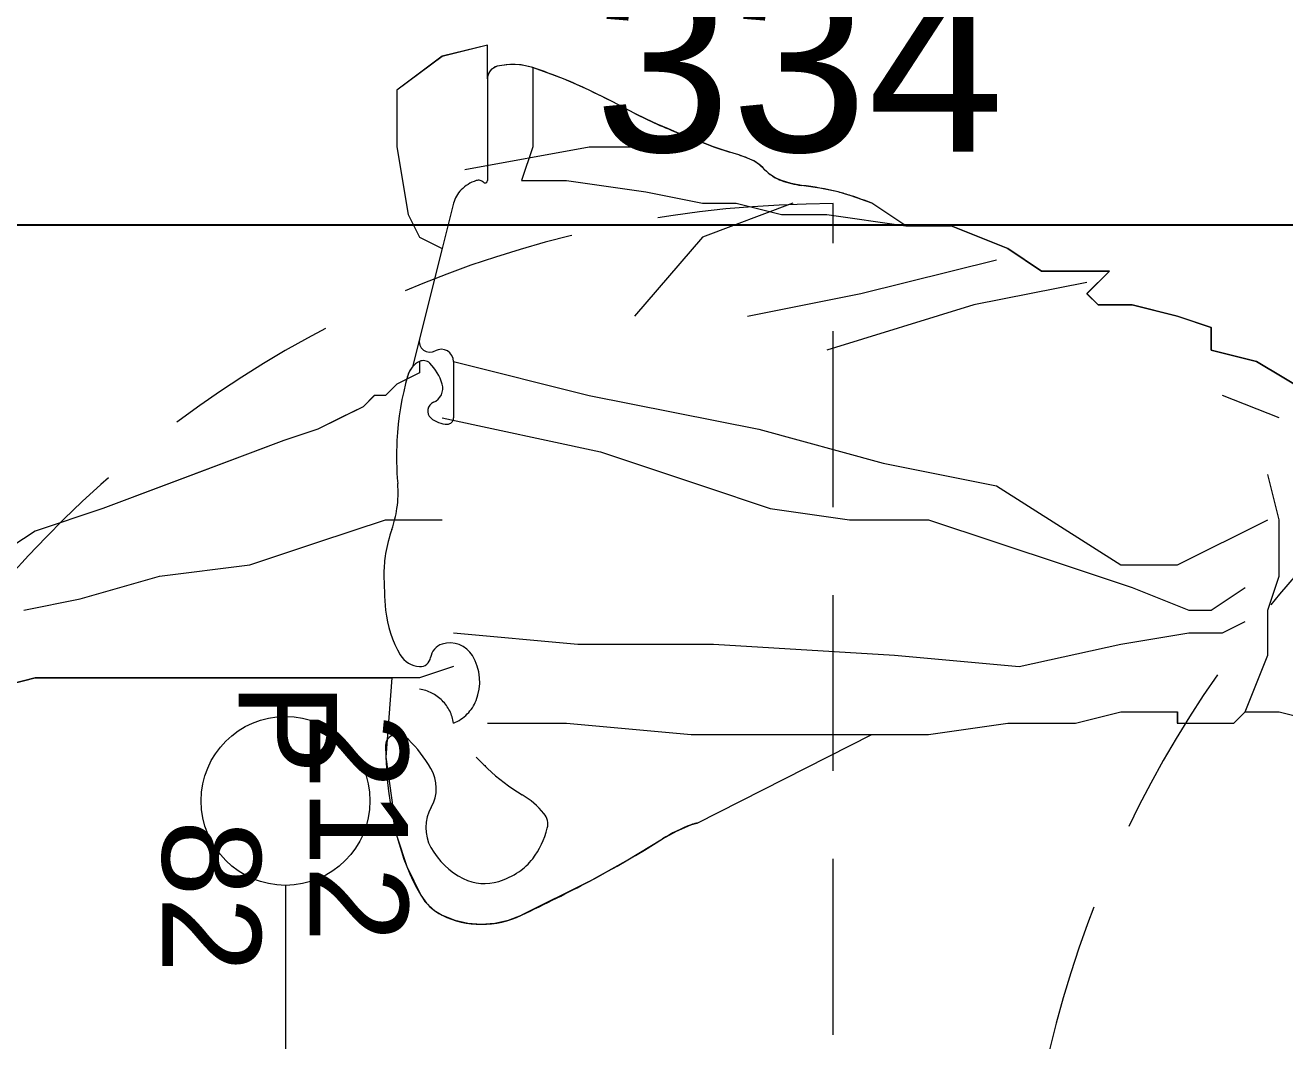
# Model space of a CAD drawing. Header units: centimetres. Extents: x 66524 to 72777, y -55096 to -48161.
# Drawn here: x 69626.2 to 69715.7, y -52512.8 to -52440.6 of the extents above; entities that cross this region are included whole.
import ezdxf

# ---------------------------------------------------------------- set-up
doc = ezdxf.new("R2010")
doc.units = ezdxf.units.CM
doc.header["$LTSCALE"] = 50
doc.header["$MEASUREMENT"] = 0
doc.linetypes.add('CACHE', pattern=[0.375, 0.25, -0.125])
doc.layers.get('0').update_dxf_attribs({"color": 8})
doc.layers.add('COTE 50ème', color=1, linetype='Continuous')
doc.layers.add('EMPRISE BATIMENT', color=253, linetype='CACHE')
for name, color, linetype, lineweight in [('door', 44, 'Continuous', 5), ('ISOLATION', 252, 'Continuous', 0), ('New_SANITARI BANJO_Pen_No__75', 6, 'Continuous', 18)]:
    doc.layers.add(name, color=color, linetype=linetype, lineweight=lineweight)
doc.styles.add('GENERATED_STYLE_1', font='arial.ttf')
doc.styles.add('RS_TXT_50', font='arial.ttf', dxfattribs={"height": 12.5})
doc.dimstyles.new('RS_50CM_LINEAIRE', dxfattribs={"dimscale": 5, "dimtxt": 12.5, "dimasz": 1.5, "dimexe": 1, "dimexo": 2.5, "dimgap": 1, "dimtad": 1, "dimdec": 1, "dimrnd": 0.5, "dimdsep": 46, "dimtxsty": 'RS_TXT_50', "dimblk1": 'ARCHTICK', "dimblk2": 'ARCHTICK', "dimsah": 1, "dimcen": 2.5, "dimdle": 1, "dimclrt": 4, "dimadec": 0, "dimazin": 2, "dimtfac": 1, "dimtdec": 1, "dimtix": 1, "dimtmove": 2, "dimatfit": 3, "dimfxl": 1, "dimtolj": 1, "dimtzin": 0, "dimarcsym": 0})

# ---------------------------------------------------------------- blocks, each defined once
blk = doc.blocks.new('A$Cdc638156')
at = {"layer": 'door', "linetype": 'CACHE'}
blk.add_line((-1.97, -4.767), (-1.97, 73.043), dxfattribs=at)
at = {"layer": 'door'}
blk.add_line((-40.875, 24.607), (-40.875, -10.352), dxfattribs=at)
blk.add_circle((-40.875, 30.607), 6, dxfattribs=at)
at = {"layer": 'door', "linetype": 'CACHE'}
blk.add_arc((-1.866, -5.03), 78.073, 90.07663, 176.34468, dxfattribs=at)
at = {"layer": 'door', "char_height": 7, "rotation": 270, "style": 'GENERATED_STYLE_1'}
for s, insert, attachment_point in [('\\A1;\\pt0;P', (-44.207, 32.501), 9), ('\\A1;\\pt0;212', (-32.164, 20.554), 3), ('\\A1;\\pt0;82', (-42.625, 18.382), 3)]:
    blk.add_mtext(s, dxfattribs=dict(at, insert=insert, attachment_point=attachment_point))
blk = doc.blocks.new('_ArchTick')
at = {"color": 0, "linetype": 'ByBlock', "const_width": 0.15}
blk.add_lwpolyline([(-0.5, -0.5), (0.5, 0.5)], dxfattribs=at)
blk = doc.blocks.new('*D1029')
at = {"layer": 'COTE 50ème', "color": 0, "lineweight": -2, "ltscale": 0.5, "transparency": 16777216}
for p, q in [((69514.321, -52394.362), (69514.321, -52459.843)), ((69848.071, -52434.362), (69848.071, -52459.843)), ((69853.071, -52454.843), (69509.321, -52454.843))]:
    blk.add_line(p, q, dxfattribs=at)
at = {"layer": 'Defpoints', "color": 0, "ltscale": 0.5, "transparency": 16777216}
for p in [(69514.321, -52381.862), (69848.071, -52421.862), (69514.321, -52454.843)]:
    blk.add_point(p, dxfattribs=at)
at = {"layer": 'COTE 50ème', "color": 0, "lineweight": -2, "ltscale": 0.5, "transparency": 16777216, "xscale": 7.5, "yscale": 7.5, "zscale": 7.5, "rotation": 180}
blk.add_blockref('_ArchTick', (69514.321, -52454.843), dxfattribs=at)
at = {"layer": 'COTE 50ème', "color": 0, "lineweight": -2, "ltscale": 0.5, "transparency": 16777216, "xscale": 7.5, "yscale": 7.5, "zscale": 7.5}
blk.add_blockref('_ArchTick', (69848.071, -52454.843), dxfattribs=at)
at = {"layer": 'COTE 50ème', "color": 4, "ltscale": 0.5, "transparency": 16777216, "insert": (69681.196, -52443.457), "char_height": 12.5, "attachment_point": 5, "style": 'RS_TXT_50'}
blk.add_mtext('\\A1;334', dxfattribs=at)

msp = doc.modelspace()

# ---------------------------------------------------------------- hatches: boundary and pattern name
at = {"layer": 'EMPRISE BATIMENT', "linetype": 'ByBlock', "lineweight": 15, "ltscale": 0.5, "true_color": 0x636466, "transparency": 33554641}
h = msp.add_hatch(dxfattribs=at)
h.set_pattern_fill('SQUARE', color=251, scale=200, angle=25.38482)
h.set_pattern_definition([(25.38482, (30089.383, 37005.56), (-10.7173944, 22.586223), [25, -25]), (115.38482, (30089.383, 37005.56), (-22.586223, -10.7173944), [25, -25])])
h.paths.add_polyline_path([(70053.071, -49822.362), (67553.071, -49822.362), (67553.071, -54217.362), (68333.071, -54217.362), (68333.071, -54272.362), (71288.071, -54272.362), (71288.071, -51907.362), (70673.071, -51907.362), (70673.071, -51610.362), (70053.071, -51610.362)])
h.paths.add_polyline_path([(69903.071, -51760.362), (70523.071, -51760.362), (70523.071, -52057.362), (71138.071, -52057.362), (71138.071, -54122.362), (68483.071, -54122.362), (68483.071, -54067.362), (67703.071, -54067.362), (67703.071, -49972.362), (69903.071, -49972.362)], flags=16)
at = {"layer": 'EMPRISE BATIMENT', "linetype": 'ByBlock', "lineweight": 15, "ltscale": 200, "true_color": 0x9898cc, "transparency": 33554559}
h = msp.add_hatch(dxfattribs=at)
h.set_pattern_fill('HT6006ET', color=253, scale=0.15, angle=25.38482, pattern_type=2)
h.set_pattern_definition([(25.38482, (30090.2, 37005.95), (-38.96845, 82.123506), [90, -0.9]), (25.38482, (30089.81, 37006.76), (-38.96845, 82.123506), [90, -0.9]), (115.38482, (30089.81, 37006.76), (-82.123506, -38.96845), [90, -0.9]), (115.38482, (30089, 37006.37), (-82.123506, -38.96845), [90, -0.9])])
edge = h.paths.add_edge_path()
edge.add_arc((71758.699, -53877.49), 150, -117.01961, 0, ccw=False)
edge.add_line((71690.555, -54011.118), (71519.927, -53924.105))
edge.add_arc((71588.071, -53790.478), 150, 180, 242.98039, ccw=False)
edge.add_line((71438.071, -53790.478), (71438.071, -52511.349))
edge.add_ellipse((71444.053, -52492.265), major_axis=(14.142, 14.142), ratio=1, start_angle=135, end_angle=207.59744, ccw=False)
edge.add_ellipse((71444.053, -52492.265), major_axis=(14.142, 14.142), ratio=1, start_angle=422.40256, end_angle=495, ccw=False)
edge.add_line((71438.071, -52473.18), (71438.071, -52174.31))
edge.add_arc((71588.071, -52174.31), 150, 122.89183, 180, ccw=False)
edge.add_line((71506.613, -52048.355), (71288.071, -52048.355))
edge.add_line((71288.071, -52048.355), (71288.071, -52698.952))
edge.add_line((71288.071, -52698.952), (71383.184, -52698.952))
edge.add_line((71383.184, -52698.952), (71383.184, -52718.952))
edge.add_line((71383.184, -52718.952), (71288.071, -52718.952))
edge.add_line((71288.071, -52718.952), (71288.071, -54272.362))
edge.add_line((71288.071, -54272.362), (71237.517, -54272.362))
edge.add_line((71237.517, -54272.362), (71237.02, -54402.862))
edge.add_line((71237.02, -54402.862), (70267.027, -54399.165))
edge.add_line((70267.027, -54399.165), (70267.51, -54272.362))
edge.add_line((70267.51, -54272.362), (68333.071, -54272.362))
edge.add_line((68333.071, -54272.362), (68333.071, -54217.362))
edge.add_line((68333.071, -54217.362), (67553.071, -54217.362))
edge.add_line((67553.071, -54217.362), (67553.071, -53934.131))
edge.add_line((67553.071, -53934.131), (67510.828, -53892.901))
edge.add_line((67510.828, -53892.901), (67438.985, -52568.371))
edge.add_line((67438.985, -52568.371), (67471.931, -52468.122))
edge.add_line((67471.931, -52468.122), (67466.469, -52471.276))
edge.add_line((67466.469, -52471.276), (67466.469, -52431.276))
edge.add_line((67466.469, -52431.276), (67445.556, -52431.276))
edge.add_line((67445.556, -52431.276), (67294.939, -54263.922))
edge.add_line((67294.939, -54263.922), (67358.58, -54270.172))
edge.add_ellipse((67364.834, -54289.169), major_axis=(-14.142, 14.142), ratio=1, start_angle=-55.2663, end_angle=-26.77977, ccw=False)
edge.add_ellipse((67364.834, -54289.169), major_axis=(14.142, 14.142), ratio=1, start_angle=375.56246, end_angle=394.7337, ccw=False)
edge.add_line((67374.663, -54271.751), (68235.95, -54356.332))
edge.add_line((68235.95, -54356.332), (71908.699, -54717.009))
edge.add_line((71908.699, -54717.009), (71908.699, -54454.949))
edge.add_line((71908.699, -54454.949), (71873.071, -54454.949))
edge.add_line((71873.071, -54454.949), (71873.071, -54437.246))
edge.add_line((71873.071, -54437.246), (71908.699, -54437.246))
edge.add_line((71908.699, -54437.246), (71908.699, -54430.535))
edge.add_line((71908.699, -54430.535), (71873.071, -54430.535))
edge.add_line((71873.071, -54430.535), (71873.071, -54412.832))
edge.add_line((71873.071, -54412.832), (71908.699, -54412.832))
edge.add_line((71908.699, -54412.832), (71908.699, -54407.715))
edge.add_line((71908.699, -54407.715), (71873.071, -54407.715))
edge.add_line((71873.071, -54407.715), (71873.071, -54390.012))
edge.add_line((71873.071, -54390.012), (71908.699, -54390.012))
edge.add_line((71908.699, -54390.012), (71908.699, -53877.49))
h.paths.add_polyline_path([(71673.071, -54540.934), (71873.071, -54540.934), (71873.071, -54690.934), (71673.071, -54690.934)], flags=16)
h.paths.add_polyline_path([(71698.071, -54565.934), (71848.071, -54565.934), (71848.071, -54665.934), (71698.071, -54665.934)], flags=0)
h.paths.add_polyline_path([(70673.071, -51802.521), (70673.071, -51907.362), (71113.915, -51907.362)])
h.paths.add_polyline_path([(71908.699, -52048.355), (71706.77, -52048.355), (71793.404, -52068.958, -0.347368), (71908.699, -52214.888)], flags=17)
h.paths.add_polyline_path([(72093.071, -51908.636), (71949.973, -51934.682, -0.051882), (71908.699, -51937.84), (71908.699, -52046.355), (72093.071, -52046.355)])
h.paths.add_polyline_path([(72093.071, -52048.355), (71908.699, -52048.355), (71908.699, -54390.012), (72093.071, -54390.012), (72093.071, -53921.901), (72053.769, -53922.487), (72043.839, -53255.894), (72083.834, -53255.298), (72093.071, -53875.348)])
h.paths.add_polyline_path([(72093.071, -54454.949), (71908.699, -54454.949), (71908.699, -54717.009), (72056.162, -54731.49, 0.273556), (72093.071, -54714.287)])
h.paths.add_polyline_path([(70991.071, -54671.015, -0.443184), (71034.98, -54631.206), (70238.174, -54552.957, -0.422015), (70273.955, -54597.731), (70258.62, -54720.319, -0.39491), (70216.606, -54755.286), (70595.622, -54802.701), (71029.708, -54817.497, -0.404268), (70991.071, -54777.52)])
h.paths.add_polyline_path([(69306.937, -54502.515, -0.420172), (69350.726, -54465.807), (68235.95, -54356.332, -0.414214), (68271.849, -54400.05), (68264.709, -54472.755, -0.311312), (68235.404, -54507.442), (69321.686, -54643.334, -0.310181), (69299.036, -54604.134)], flags=17)
h.paths.add_polyline_path([(71237.517, -54272.362), (70267.51, -54272.362), (70267.027, -54399.165), (71237.02, -54402.862)], flags=17)
h.paths.add_polyline_path([(67553.071, -52421.276), (67471.931, -52468.122), (67438.985, -52568.371), (67510.828, -53892.901), (67553.071, -53934.131)], flags=17)
h.paths.add_polyline_path([(67553.071, -52048.355), (67477.026, -52048.355), (67447.199, -52411.276), (67466.469, -52411.276), (67466.469, -52371.276), (67497.812, -52389.372), (67553.071, -52221.227)], flags=16)
h.paths.add_polyline_path([(67553.071, -51437.475), (67538.733, -51297.535), (67477.19, -52046.355), (67553.071, -52046.355)])
h.paths.add_polyline_path([(67553.071, -52221.227), (67497.812, -52389.372), (67553.071, -52421.276)], flags=17)
h.paths.add_polyline_path([(71352.514, -52737.987), (71483.397, -52737.987), (71483.397, -52644.803), (71352.514, -52644.803)], flags=24)
h.paths.add_polyline_path([(71698.28, -54660.541), (71846.254, -54660.541), (71846.254, -54566.058), (71698.28, -54566.058)], flags=8)
h.paths.add_polyline_path([(71902.638, -54396.484), (72301.308, -54396.484), (72301.308, -54302.873), (71902.638, -54302.873)], flags=9)

# ---------------------------------------------------------------- linework, layer by layer
at = {"layer": 'New_SANITARI BANJO_Pen_No__75', "color": 240, "linetype": 'Continuous', "lineweight": 5, "true_color": 0xed1f24}
for p, q in [((69659.04, -52442.05), (69655.826, -52442.853)), ((69659.041, -52442.049), (69655.827, -52442.852)), ((69659.04, -52444.459), (69659.04, -52442.05)), ((69655.826, -52442.853), (69652.612, -52445.262)), ((69655.827, -52442.852), (69652.613, -52445.261)), ((69659.152, -52444.018), (69659.09, -52444.158)), ((69659.153, -52444.016), (69659.092, -52444.156)), ((69659.236, -52443.89), (69659.152, -52444.018)), ((69659.237, -52443.888), (69659.153, -52444.016)), ((69659.34, -52443.777), (69659.236, -52443.89)), ((69659.341, -52443.775), (69659.237, -52443.888)), ((69659.461, -52443.683), (69659.34, -52443.777)), ((69659.462, -52443.682), (69659.341, -52443.775)), ((69659.596, -52443.611), (69659.461, -52443.683)), ((69659.597, -52443.609), (69659.462, -52443.682)), ((69659.741, -52443.561), (69659.596, -52443.611)), ((69659.742, -52443.56), (69659.597, -52443.609)), ((69660.58, -52443.434), (69659.741, -52443.561)), ((69660.054, -52443.493), (69659.742, -52443.56)), ((69660.369, -52443.449), (69660.054, -52443.493)), ((69660.687, -52443.428), (69660.369, -52443.449)), ((69661.427, -52443.466), (69660.58, -52443.434)), ((69661.006, -52443.428), (69660.687, -52443.428)), ((69661.323, -52443.452), (69661.006, -52443.428)), ((69661.639, -52443.497), (69661.323, -52443.452)), ((69662.254, -52443.656), (69661.427, -52443.466)), ((69661.95, -52443.565), (69661.639, -52443.497)), ((69662.255, -52443.655), (69661.95, -52443.565)), ((69663.36, -52444.042), (69662.254, -52443.656)), ((69662.255, -52443.655), (69662.255, -52447.67)), ((69662.533, -52443.748), (69662.255, -52443.655)), ((69662.81, -52443.843), (69662.533, -52443.748)), ((69663.086, -52443.941), (69662.81, -52443.843)), ((69663.362, -52444.04), (69663.086, -52443.941)), ((69664.454, -52444.46), (69663.36, -52444.042)), ((69663.636, -52444.142), (69663.362, -52444.04)), ((69659.053, -52444.306), (69659.04, -52444.459)), ((69659.054, -52444.305), (69659.041, -52444.458)), ((69659.041, -52444.458), (69659.041, -52448.473)), ((69659.09, -52444.158), (69659.053, -52444.306)), ((69659.092, -52444.156), (69659.054, -52444.305)), ((69663.91, -52444.245), (69663.636, -52444.142)), ((69664.183, -52444.351), (69663.91, -52444.245)), ((69664.456, -52444.459), (69664.183, -52444.351)), ((69665.37, -52444.845), (69664.454, -52444.46)), ((69664.686, -52444.552), (69664.456, -52444.459)), ((69664.915, -52444.647), (69664.686, -52444.552)), ((69665.144, -52444.744), (69664.915, -52444.647)), ((69665.372, -52444.844), (69665.144, -52444.744)), ((69666.272, -52445.262), (69665.37, -52444.845)), ((69665.598, -52444.945), (69665.372, -52444.844)), ((69665.824, -52445.048), (69665.598, -52444.945)), ((69652.612, -52445.262), (69652.612, -52449.277)), ((69652.613, -52445.261), (69652.613, -52449.276)), ((69666.049, -52445.153), (69665.824, -52445.048)), ((69666.273, -52445.261), (69666.049, -52445.153)), ((69667.897, -52446.069), (69666.272, -52445.262)), ((69666.681, -52445.459), (69666.273, -52445.261)), ((69667.088, -52445.66), (69666.681, -52445.459)), ((69667.494, -52445.863), (69667.088, -52445.66)), ((69667.899, -52446.067), (69667.494, -52445.863)), ((69669.507, -52446.906), (69667.897, -52446.069)), ((69668.303, -52446.274), (69667.899, -52446.067)), ((69668.706, -52446.482), (69668.303, -52446.274)), ((69669.108, -52446.692), (69668.706, -52446.482)), ((69669.509, -52446.904), (69669.108, -52446.692)), ((69662.255, -52447.67), (69662.255, -52449.276)), ((69670.293, -52447.304), (69669.507, -52446.906)), ((69669.509, -52446.904), (69669.704, -52447.007)), ((69669.704, -52447.007), (69669.9, -52447.107)), ((69669.9, -52447.107), (69670.096, -52447.206)), ((69670.096, -52447.206), (69670.294, -52447.303)), ((69671.093, -52447.671), (69670.293, -52447.304)), ((69670.294, -52447.303), (69670.493, -52447.397)), ((69670.493, -52447.397), (69670.692, -52447.49)), ((69670.692, -52447.49), (69670.893, -52447.581)), ((69670.893, -52447.581), (69671.094, -52447.67)), ((69671.9, -52448.015), (69671.093, -52447.671)), ((69671.094, -52447.67), (69671.296, -52447.757)), ((69659.041, -52448.473), (69659.041, -52451.685)), ((69671.296, -52447.757), (69671.497, -52447.843)), ((69671.497, -52447.843), (69671.699, -52447.929)), ((69671.699, -52447.929), (69671.902, -52448.014)), ((69672.712, -52448.347), (69671.9, -52448.015)), ((69671.902, -52448.014), (69672.104, -52448.098)), ((69672.104, -52448.098), (69672.307, -52448.181)), ((69672.307, -52448.181), (69672.51, -52448.264)), ((69672.51, -52448.264), (69672.714, -52448.346)), ((69673.909, -52448.818), (69672.712, -52448.347)), ((69672.714, -52448.346), (69673.013, -52448.465)), ((69673.013, -52448.465), (69673.312, -52448.583)), ((69673.312, -52448.583), (69673.611, -52448.7)), ((69652.612, -52449.277), (69653.415, -52454.095)), ((69652.613, -52449.276), (69653.416, -52454.094)), ((69657.434, -52450.882), (69666.273, -52449.276)), ((69662.255, -52449.276), (69661.452, -52451.685)), ((69666.273, -52449.276), (69672.702, -52449.276)), ((69673.611, -52448.7), (69673.911, -52448.817)), ((69675.11, -52449.277), (69673.909, -52448.818)), ((69673.911, -52448.817), (69674.211, -52448.933)), ((69674.211, -52448.933), (69674.511, -52449.048)), ((69674.511, -52449.048), (69674.811, -52449.162)), ((69674.811, -52449.162), (69675.112, -52449.276)), ((69675.68, -52449.48), (69675.11, -52449.277)), ((69675.112, -52449.276), (69675.254, -52449.328)), ((69675.254, -52449.328), (69675.396, -52449.38)), ((69675.396, -52449.38), (69675.539, -52449.43)), ((69675.539, -52449.43), (69675.682, -52449.478)), ((69676.257, -52449.661), (69675.68, -52449.48)), ((69675.682, -52449.478), (69675.825, -52449.526)), ((69675.825, -52449.526), (69675.969, -52449.572)), ((69675.969, -52449.572), (69676.114, -52449.616)), ((69676.114, -52449.616), (69676.258, -52449.66)), ((69676.892, -52449.86), (69676.257, -52449.661)), ((69676.418, -52449.708), (69676.258, -52449.66)), ((69676.577, -52449.757), (69676.418, -52449.708)), ((69676.736, -52449.807), (69676.577, -52449.757)), ((69676.894, -52449.859), (69676.736, -52449.807)), ((69677.521, -52450.08), (69676.892, -52449.86)), ((69677.052, -52449.912), (69676.894, -52449.859)), ((69677.209, -52449.966), (69677.052, -52449.912)), ((69677.366, -52450.022), (69677.209, -52449.966)), ((69677.523, -52450.079), (69677.366, -52450.022)), ((69677.963, -52450.284), (69677.521, -52450.08)), ((69677.692, -52450.147), (69677.523, -52450.079)), ((69677.858, -52450.225), (69677.692, -52450.147)), ((69678.018, -52450.312), (69677.858, -52450.225)), ((69678.368, -52450.554), (69677.963, -52450.284)), ((69678.173, -52450.409), (69678.018, -52450.312)), ((69678.322, -52450.515), (69678.173, -52450.409)), ((69678.464, -52450.629), (69678.322, -52450.515)), ((69679.084, -52451.213), (69678.368, -52450.554)), ((69678.6, -52450.752), (69678.464, -52450.629)), ((69678.728, -52450.882), (69678.6, -52450.752)), ((69678.728, -52450.882), (69678.856, -52451.012)), ((69678.856, -52451.012), (69678.992, -52451.134)), ((69678.992, -52451.134), (69679.134, -52451.249)), ((69679.49, -52451.483), (69679.084, -52451.213)), ((69679.134, -52451.249), (69679.283, -52451.354)), ((69657.405, -52452.131), (69657.284, -52452.232)), ((69657.532, -52452.037), (69657.405, -52452.131)), ((69657.665, -52451.95), (69657.532, -52452.037)), ((69657.802, -52451.871), (69657.665, -52451.95)), ((69657.943, -52451.801), (69657.802, -52451.871)), ((69658.089, -52451.738), (69657.943, -52451.801)), ((69658.238, -52451.685), (69658.089, -52451.738)), ((69658.306, -52451.667), (69658.238, -52451.685)), ((69658.377, -52451.659), (69658.306, -52451.667)), ((69658.447, -52451.661), (69658.377, -52451.659)), ((69658.517, -52451.672), (69658.447, -52451.661)), ((69658.585, -52451.692), (69658.517, -52451.672)), ((69658.65, -52451.721), (69658.585, -52451.692)), ((69658.71, -52451.758), (69658.65, -52451.721)), ((69658.765, -52451.804), (69658.71, -52451.758)), ((69658.765, -52451.804), (69658.803, -52451.831)), ((69658.803, -52451.831), (69658.849, -52451.846)), ((69658.849, -52451.846), (69658.896, -52451.848)), ((69658.896, -52451.848), (69658.942, -52451.835)), ((69658.942, -52451.835), (69658.983, -52451.81)), ((69658.983, -52451.81), (69659.014, -52451.775)), ((69659.014, -52451.775), (69659.034, -52451.732)), ((69659.034, -52451.732), (69659.041, -52451.685)), ((69661.452, -52451.685), (69662.255, -52451.685)), ((69662.255, -52451.685), (69664.666, -52451.685)), ((69664.666, -52451.685), (69670.291, -52452.488)), ((69679.283, -52451.354), (69679.438, -52451.451)), ((69679.438, -52451.451), (69679.599, -52451.539)), ((69679.932, -52451.686), (69679.49, -52451.483)), ((69679.599, -52451.539), (69679.764, -52451.617)), ((69679.764, -52451.617), (69679.933, -52451.685)), ((69680.631, -52451.897), (69679.932, -52451.686)), ((69679.933, -52451.685), (69680.106, -52451.745)), ((69680.106, -52451.745), (69680.28, -52451.801)), ((69680.28, -52451.801), (69680.455, -52451.851)), ((69680.455, -52451.851), (69680.633, -52451.895)), ((69681.35, -52452.022), (69680.631, -52451.897)), ((69680.633, -52451.895), (69680.811, -52451.935)), ((69680.811, -52451.935), (69680.99, -52451.969)), ((69680.99, -52451.969), (69681.171, -52451.997)), ((69681.171, -52451.997), (69681.352, -52452.02)), ((69682.657, -52452.212), (69681.35, -52452.022)), ((69681.68, -52452.06), (69681.352, -52452.02)), ((69682.007, -52452.105), (69681.68, -52452.06)), ((69682.334, -52452.155), (69682.007, -52452.105)), ((69682.659, -52452.211), (69682.334, -52452.155)), ((69656.715, -52453.028), (69656.669, -52453.158)), ((69656.771, -52452.902), (69656.715, -52453.028)), ((69656.835, -52452.779), (69656.771, -52452.902)), ((69656.907, -52452.662), (69656.835, -52452.779)), ((69656.987, -52452.549), (69656.907, -52452.662)), ((69657.074, -52452.442), (69656.987, -52452.549)), ((69657.169, -52452.341), (69657.074, -52452.442)), ((69657.284, -52452.232), (69657.169, -52452.341)), ((69670.291, -52452.488), (69674.309, -52453.291)), ((69683.949, -52452.489), (69682.657, -52452.212)), ((69682.984, -52452.272), (69682.659, -52452.211)), ((69683.308, -52452.339), (69682.984, -52452.272)), ((69683.63, -52452.411), (69683.308, -52452.339)), ((69683.951, -52452.488), (69683.63, -52452.411)), ((69684.418, -52452.616), (69683.949, -52452.489)), ((69684.069, -52452.518), (69683.951, -52452.488)), ((69684.186, -52452.549), (69684.069, -52452.518)), ((69684.303, -52452.581), (69684.186, -52452.549)), ((69684.42, -52452.614), (69684.303, -52452.581)), ((69684.881, -52452.76), (69684.418, -52452.616)), ((69684.536, -52452.649), (69684.42, -52452.614)), ((69684.652, -52452.684), (69684.536, -52452.649)), ((69684.768, -52452.721), (69684.652, -52452.684)), ((69684.883, -52452.759), (69684.768, -52452.721)), ((69685.624, -52453.017), (69684.881, -52452.76)), ((69685.069, -52452.822), (69684.883, -52452.759)), ((69685.255, -52452.885), (69685.069, -52452.822)), ((69685.44, -52452.95), (69685.255, -52452.885)), ((69685.626, -52453.016), (69685.44, -52452.95)), ((69686.36, -52453.292), (69685.624, -52453.017)), ((69685.81, -52453.083), (69685.626, -52453.016)), ((69656.631, -52453.291), (69655.827, -52456.503)), ((69656.669, -52453.158), (69656.631, -52453.291)), ((69680.737, -52453.291), (69674.309, -52455.7)), ((69674.309, -52453.291), (69676.719, -52453.291)), ((69676.719, -52453.291), (69679.933, -52454.094)), ((69685.995, -52453.151), (69685.81, -52453.083)), ((69686.178, -52453.221), (69685.995, -52453.151)), ((69686.362, -52453.291), (69686.178, -52453.221)), ((69688.77, -52454.898), (69686.36, -52453.292)), ((69653.415, -52454.095), (69654.219, -52455.701)), ((69653.416, -52454.094), (69654.22, -52455.7)), ((69679.933, -52454.094), (69683.148, -52454.094)), ((69683.148, -52454.094), (69688.772, -52454.897)), ((69654.219, -52455.701), (69655.826, -52456.504)), ((69674.309, -52455.7), (69669.487, -52461.321)), ((69691.985, -52454.898), (69688.77, -52454.898)), ((69688.772, -52454.897), (69691.987, -52454.897)), ((69696.002, -52456.504), (69691.985, -52454.898)), ((69691.987, -52454.897), (69696.004, -52456.503)), ((69655.826, -52456.504), (69653.724, -52464.908)), ((69655.827, -52456.503), (69655.023, -52459.715)), ((69698.413, -52458.11), (69696.002, -52456.504)), ((69696.004, -52456.503), (69698.415, -52458.109)), ((69685.558, -52459.715), (69695.201, -52457.306)), ((69703.234, -52458.11), (69698.413, -52458.11)), ((69698.415, -52458.109), (69700.826, -52458.109)), ((69700.826, -52458.109), (69703.236, -52458.109)), ((69701.627, -52459.716), (69703.234, -52458.11)), ((69703.236, -52458.109), (69701.629, -52459.715)), ((69701.629, -52458.912), (69693.594, -52460.518)), ((69655.023, -52459.715), (69654.22, -52462.927)), ((69677.523, -52461.321), (69685.558, -52459.715)), ((69702.43, -52460.519), (69701.627, -52459.716)), ((69701.629, -52459.715), (69702.433, -52460.518)), ((69693.594, -52460.518), (69683.148, -52463.73)), ((69704.841, -52460.519), (69702.43, -52460.519)), ((69702.433, -52460.518), (69704.843, -52460.518)), ((69708.055, -52461.322), (69704.841, -52460.519)), ((69704.843, -52460.518), (69708.058, -52461.321)), ((69710.466, -52462.125), (69708.055, -52461.322)), ((69708.058, -52461.321), (69710.468, -52462.124)), ((69710.466, -52463.731), (69710.466, -52462.125)), ((69710.468, -52462.124), (69710.468, -52463.73)), ((69654.22, -52462.927), (69654.198, -52463.148)), ((69654.198, -52463.148), (69654.24, -52463.366)), ((69654.24, -52463.366), (69654.343, -52463.563)), ((69654.343, -52463.563), (69654.499, -52463.722)), ((69654.499, -52463.722), (69654.693, -52463.829)), ((69655.131, -52463.859), (69655.339, -52463.779)), ((69655.547, -52463.695), (69655.339, -52463.779)), ((69655.771, -52463.667), (69655.547, -52463.695)), ((69655.994, -52463.698), (69655.771, -52463.667)), ((69656.201, -52463.785), (69655.994, -52463.698)), ((69656.379, -52463.923), (69656.201, -52463.785)), ((69713.68, -52464.534), (69710.466, -52463.731)), ((69710.468, -52463.73), (69713.682, -52464.533)), ((69654.073, -52464.614), (69653.936, -52464.709)), ((69654.22, -52464.533), (69654.073, -52464.614)), ((69654.311, -52464.498), (69654.22, -52464.533)), ((69654.22, -52464.533), (69654.22, -52465.336)), ((69654.406, -52464.477), (69654.311, -52464.498)), ((69654.503, -52464.471), (69654.406, -52464.477)), ((69654.6, -52464.479), (69654.503, -52464.471)), ((69654.694, -52464.503), (69654.6, -52464.479)), ((69654.693, -52463.829), (69654.91, -52463.876)), ((69654.784, -52464.541), (69654.694, -52464.503)), ((69654.867, -52464.592), (69654.784, -52464.541)), ((69654.94, -52464.655), (69654.867, -52464.592)), ((69654.91, -52463.876), (69655.131, -52463.859)), ((69655.09, -52464.814), (69654.94, -52464.655)), ((69656.516, -52464.102), (69656.379, -52463.923)), ((69656.601, -52464.31), (69656.516, -52464.102)), ((69656.631, -52464.533), (69656.601, -52464.31)), ((69656.631, -52464.533), (69666.273, -52466.942)), ((69656.631, -52464.533), (69656.631, -52467.745)), ((69717.698, -52466.943), (69713.68, -52464.534)), ((69713.682, -52464.533), (69717.7, -52466.942)), ((69654.22, -52465.336), (69652.613, -52466.139)), ((69653.383, -52465.527), (69653.23, -52466.094)), ((69653.382, -52465.528), (69653.345, -52465.66)), ((69653.464, -52465.305), (69653.382, -52465.528)), ((69653.438, -52465.369), (69653.383, -52465.527)), ((69653.508, -52465.217), (69653.438, -52465.369)), ((69653.579, -52465.096), (69653.464, -52465.305)), ((69653.595, -52465.074), (69653.508, -52465.217)), ((69653.724, -52464.908), (69653.579, -52465.096)), ((69653.695, -52464.941), (69653.595, -52465.074)), ((69653.81, -52464.819), (69653.695, -52464.941)), ((69653.936, -52464.709), (69653.81, -52464.819)), ((69655.229, -52464.982), (69655.09, -52464.814)), ((69655.358, -52465.158), (69655.229, -52464.982)), ((69655.476, -52465.342), (69655.358, -52465.158)), ((69655.582, -52465.533), (69655.476, -52465.342)), ((69655.676, -52465.73), (69655.582, -52465.533)), ((69652.612, -52466.14), (69651.808, -52466.943)), ((69652.613, -52466.139), (69651.809, -52466.942)), ((69653.308, -52465.792), (69652.612, -52466.14)), ((69653.23, -52466.094), (69653.092, -52466.666)), ((69653.345, -52465.66), (69653.308, -52465.792)), ((69655.758, -52465.932), (69655.676, -52465.73)), ((69655.827, -52466.139), (69655.758, -52465.932)), ((69655.866, -52466.332), (69655.827, -52466.139)), ((69655.869, -52466.528), (69655.866, -52466.332)), ((69651.005, -52466.943), (69650.201, -52467.746)), ((69651.006, -52466.942), (69650.202, -52467.745)), ((69651.808, -52466.943), (69651.005, -52466.943)), ((69651.809, -52466.942), (69651.006, -52466.942)), ((69652.971, -52467.241), (69652.867, -52467.819)), ((69653.092, -52466.666), (69652.971, -52467.241)), ((69655.208, -52467.432), (69655.382, -52467.342)), ((69655.382, -52467.342), (69655.537, -52467.221)), ((69655.537, -52467.221), (69655.667, -52467.074)), ((69655.667, -52467.074), (69655.767, -52466.906)), ((69655.767, -52466.906), (69655.835, -52466.721)), ((69655.835, -52466.721), (69655.869, -52466.528)), ((69666.273, -52466.942), (69678.326, -52469.351)), ((69715.29, -52468.548), (69711.272, -52466.942)), ((69650.201, -52467.746), (69646.987, -52469.352)), ((69650.202, -52467.745), (69648.595, -52468.548)), ((69652.867, -52467.819), (69652.778, -52468.4)), ((69654.803, -52467.939), (69654.797, -52468.108)), ((69654.797, -52468.108), (69654.834, -52468.272)), ((69654.851, -52467.777), (69654.803, -52467.939)), ((69654.834, -52468.272), (69654.911, -52468.423)), ((69654.939, -52467.633), (69654.851, -52467.777)), ((69655.06, -52467.515), (69654.939, -52467.633)), ((69655.208, -52467.432), (69655.06, -52467.515)), ((69656.631, -52467.745), (69656.631, -52468.548)), ((69648.595, -52468.548), (69646.988, -52469.351)), ((69652.707, -52468.983), (69652.651, -52469.568)), ((69652.778, -52468.4), (69652.707, -52468.983)), ((69654.911, -52468.423), (69655.023, -52468.548)), ((69655.023, -52468.548), (69655.149, -52468.647)), ((69655.149, -52468.647), (69655.282, -52468.734)), ((69655.282, -52468.734), (69655.423, -52468.81)), ((69655.423, -52468.81), (69655.57, -52468.872)), ((69655.57, -52468.872), (69655.722, -52468.921)), ((69655.722, -52468.921), (69655.877, -52468.956)), ((69655.827, -52468.548), (69667.077, -52470.957)), ((69655.877, -52468.956), (69656.035, -52468.977)), ((69656.035, -52468.977), (69656.195, -52468.984)), ((69656.195, -52468.984), (69656.28, -52468.976)), ((69656.28, -52468.976), (69656.361, -52468.951)), ((69656.361, -52468.951), (69656.437, -52468.911)), ((69656.437, -52468.911), (69656.503, -52468.857)), ((69656.503, -52468.857), (69656.557, -52468.791)), ((69656.557, -52468.791), (69656.597, -52468.715)), ((69656.597, -52468.715), (69656.622, -52468.633)), ((69656.622, -52468.633), (69656.631, -52468.548)), ((69646.987, -52469.352), (69644.576, -52470.155)), ((69646.988, -52469.351), (69644.577, -52470.154)), ((69652.651, -52469.568), (69652.613, -52470.154)), ((69678.326, -52469.351), (69687.165, -52471.76)), ((69644.576, -52470.155), (69631.72, -52474.973)), ((69644.577, -52470.154), (69638.149, -52472.563)), ((69652.587, -52470.916), (69652.584, -52471.297)), ((69652.597, -52470.535), (69652.587, -52470.916)), ((69652.613, -52470.154), (69652.597, -52470.535)), ((69667.077, -52470.957), (69674.309, -52473.366)), ((69652.584, -52471.297), (69652.588, -52471.679)), ((69652.588, -52471.679), (69652.598, -52472.06)), ((69687.165, -52471.76), (69695.201, -52473.366)), ((69638.149, -52472.563), (69631.721, -52474.973)), ((69652.598, -52472.06), (69652.615, -52472.441)), ((69652.615, -52472.441), (69652.639, -52472.821)), ((69715.29, -52475.776), (69714.486, -52472.563)), ((69652.639, -52472.821), (69652.67, -52473.201)), ((69652.686, -52473.422), (69652.67, -52473.201)), ((69652.695, -52473.644), (69652.686, -52473.422)), ((69652.698, -52473.866), (69652.695, -52473.644)), ((69674.309, -52473.366), (69679.13, -52474.973)), ((69695.201, -52473.366), (69704.04, -52478.988)), ((69652.643, -52474.753), (69652.667, -52474.532)), ((69652.667, -52474.532), (69652.684, -52474.31)), ((69652.684, -52474.31), (69652.695, -52474.088)), ((69652.695, -52474.088), (69652.698, -52473.866)), ((69631.72, -52474.973), (69626.899, -52476.579)), ((69631.721, -52474.973), (69626.899, -52476.579)), ((69652.507, -52475.538), (69652.546, -52475.35)), ((69652.546, -52475.35), (69652.582, -52475.162)), ((69652.582, -52475.162), (69652.613, -52474.973)), ((69652.613, -52474.973), (69652.643, -52474.753)), ((69679.13, -52474.973), (69684.755, -52475.776)), ((69646.988, -52477.382), (69651.809, -52475.776)), ((69651.809, -52475.776), (69655.023, -52475.776)), ((69652.251, -52476.461), (69652.31, -52476.278)), ((69652.31, -52476.278), (69652.365, -52476.095)), ((69652.365, -52476.095), (69652.416, -52475.91)), ((69652.416, -52475.91), (69652.464, -52475.724)), ((69652.464, -52475.724), (69652.507, -52475.538)), ((69655.023, -52475.776), (69655.827, -52475.776)), ((69684.755, -52475.776), (69690.38, -52475.776)), ((69690.38, -52475.776), (69700.022, -52478.988)), ((69708.058, -52478.988), (69714.486, -52475.776)), ((69715.29, -52479.791), (69715.29, -52475.776)), ((69626.899, -52476.579), (69624.488, -52478.185)), ((69626.899, -52476.579), (69624.489, -52478.185)), ((69652.055, -52477.099), (69651.998, -52477.314)), ((69652.117, -52476.885), (69652.055, -52477.099)), ((69652.182, -52476.672), (69652.117, -52476.885)), ((69652.251, -52476.461), (69652.182, -52476.672)), ((69642.167, -52478.988), (69646.988, -52477.382)), ((69651.85, -52477.966), (69651.809, -52478.185)), ((69651.896, -52477.748), (69651.85, -52477.966)), ((69651.945, -52477.531), (69651.896, -52477.748)), ((69651.998, -52477.314), (69651.945, -52477.531)), ((69635.738, -52479.791), (69642.167, -52478.988)), ((69651.717, -52478.873), (69651.704, -52479.046)), ((69651.735, -52478.7), (69651.717, -52478.873)), ((69651.756, -52478.528), (69651.735, -52478.7)), ((69651.781, -52478.356), (69651.756, -52478.528)), ((69651.809, -52478.185), (69651.781, -52478.356)), ((69700.022, -52478.988), (69704.843, -52480.594)), ((69704.04, -52478.988), (69708.058, -52478.988)), ((69630.113, -52481.397), (69635.738, -52479.791)), ((69651.689, -52479.393), (69651.687, -52479.567)), ((69651.687, -52479.567), (69651.689, -52479.897)), ((69651.694, -52479.22), (69651.689, -52479.393)), ((69651.689, -52479.897), (69651.694, -52480.226)), ((69651.704, -52479.046), (69651.694, -52479.22)), ((69714.486, -52482.2), (69715.29, -52479.791)), ((69651.694, -52480.226), (69651.704, -52480.555)), ((69651.704, -52480.555), (69651.717, -52480.885)), ((69704.843, -52480.594), (69708.861, -52482.2)), ((69710.468, -52482.2), (69712.879, -52480.594)), ((69626.096, -52482.2), (69630.113, -52481.397)), ((69651.717, -52480.885), (69651.735, -52481.214)), ((69651.735, -52481.214), (69651.756, -52481.543)), ((69651.756, -52481.543), (69651.781, -52481.871)), ((69651.781, -52481.871), (69651.809, -52482.2)), ((69651.809, -52482.2), (69651.86, -52482.619)), ((69708.861, -52482.2), (69710.468, -52482.2)), ((69714.486, -52485.412), (69714.486, -52482.2)), ((69651.86, -52482.619), (69651.934, -52483.034)), ((69651.934, -52483.034), (69652.032, -52483.444)), ((69652.032, -52483.444), (69652.152, -52483.849)), ((69711.272, -52483.806), (69712.879, -52483.003)), ((69652.152, -52483.849), (69652.295, -52484.246)), ((69652.295, -52484.246), (69652.459, -52484.634)), ((69656.631, -52483.806), (69665.47, -52484.609)), ((69704.04, -52484.609), (69708.861, -52483.806)), ((69708.861, -52483.806), (69711.272, -52483.806)), ((69652.459, -52484.634), (69652.645, -52485.013)), ((69652.645, -52485.013), (69652.852, -52485.381)), ((69655.093, -52485.256), (69655.035, -52485.413)), ((69655.172, -52485.108), (69655.093, -52485.256)), ((69655.272, -52484.972), (69655.172, -52485.108)), ((69655.39, -52484.853), (69655.272, -52484.972)), ((69655.523, -52484.751), (69655.39, -52484.853)), ((69655.67, -52484.669), (69655.523, -52484.751)), ((69655.827, -52484.609), (69655.67, -52484.669)), ((69656.13, -52484.544), (69655.827, -52484.609)), ((69656.439, -52484.529), (69656.13, -52484.544)), ((69656.747, -52484.566), (69656.439, -52484.529)), ((69657.044, -52484.653), (69656.747, -52484.566)), ((69657.323, -52484.788), (69657.044, -52484.653)), ((69657.576, -52484.967), (69657.323, -52484.788)), ((69657.796, -52485.185), (69657.576, -52484.967)), ((69657.977, -52485.436), (69657.796, -52485.185)), ((69665.47, -52484.609), (69675.112, -52484.609)), ((69675.112, -52484.609), (69687.969, -52485.412)), ((69696.808, -52486.215), (69704.04, -52484.609)), ((69652.852, -52485.381), (69652.97, -52485.552)), ((69652.97, -52485.552), (69653.107, -52485.708)), ((69653.107, -52485.708), (69653.263, -52485.847)), ((69653.263, -52485.847), (69653.433, -52485.966)), ((69653.433, -52485.966), (69653.617, -52486.063)), ((69653.617, -52486.063), (69653.812, -52486.138)), ((69653.812, -52486.138), (69654.013, -52486.189)), ((69654.493, -52486.181), (69654.621, -52486.127)), ((69654.621, -52486.127), (69654.736, -52486.05)), ((69654.736, -52486.05), (69654.834, -52485.953)), ((69654.834, -52485.953), (69654.913, -52485.839)), ((69654.913, -52485.839), (69654.969, -52485.713)), ((69654.969, -52485.713), (69655.001, -52485.578)), ((69655.035, -52485.413), (69655.001, -52485.578)), ((69658.169, -52485.803), (69657.977, -52485.436)), ((69658.318, -52486.189), (69658.169, -52485.803)), ((69687.969, -52485.412), (69696.808, -52486.215)), ((69712.879, -52489.427), (69714.486, -52485.412)), ((69623.685, -52487.821), (69626.899, -52487.018)), ((69626.899, -52487.018), (69623.685, -52487.821)), ((69626.899, -52487.018), (69652.245, -52487.018)), ((69630.917, -52487.018), (69626.899, -52487.018)), ((69633.328, -52487.018), (69630.917, -52487.018)), ((69636.542, -52487.018), (69633.328, -52487.018)), ((69640.56, -52487.018), (69636.542, -52487.018)), ((69645.381, -52487.018), (69640.56, -52487.018)), ((69648.595, -52487.018), (69645.381, -52487.018)), ((69651.809, -52487.018), (69648.595, -52487.018)), ((69654.22, -52487.018), (69651.809, -52487.018)), ((69652.245, -52487.018), (69651.823, -52492.659)), ((69654.013, -52486.189), (69654.22, -52486.215)), ((69654.22, -52486.215), (69654.358, -52486.211)), ((69656.631, -52486.215), (69654.22, -52487.018)), ((69654.358, -52486.211), (69654.493, -52486.181)), ((69658.422, -52486.59), (69658.318, -52486.189)), ((69658.479, -52487), (69658.422, -52486.59)), ((69658.49, -52487.413), (69658.479, -52487)), ((69654.333, -52487.839), (69654.22, -52487.821)), ((69654.445, -52487.862), (69654.333, -52487.839)), ((69654.555, -52487.89), (69654.445, -52487.862)), ((69654.665, -52487.921), (69654.555, -52487.89)), ((69654.774, -52487.958), (69654.665, -52487.921)), ((69654.88, -52487.998), (69654.774, -52487.958)), ((69658.368, -52488.231), (69658.452, -52487.826)), ((69658.452, -52487.826), (69658.49, -52487.413)), ((69654.985, -52488.043), (69654.88, -52487.998)), ((69655.089, -52488.092), (69654.985, -52488.043)), ((69655.19, -52488.145), (69655.089, -52488.092)), ((69655.289, -52488.202), (69655.19, -52488.145)), ((69655.385, -52488.263), (69655.289, -52488.202)), ((69655.479, -52488.328), (69655.385, -52488.263)), ((69655.571, -52488.397), (69655.479, -52488.328)), ((69655.659, -52488.469), (69655.571, -52488.397)), ((69655.745, -52488.545), (69655.659, -52488.469)), ((69655.827, -52488.624), (69655.745, -52488.545)), ((69655.906, -52488.706), (69655.827, -52488.624)), ((69655.982, -52488.792), (69655.906, -52488.706)), ((69656.054, -52488.88), (69655.982, -52488.792)), ((69658.118, -52488.886), (69658.181, -52488.757)), ((69658.181, -52488.757), (69658.238, -52488.624)), ((69658.238, -52488.624), (69658.368, -52488.231)), ((69656.123, -52488.971), (69656.054, -52488.88)), ((69656.188, -52489.065), (69656.123, -52488.971)), ((69656.249, -52489.162), (69656.188, -52489.065)), ((69656.306, -52489.261), (69656.249, -52489.162)), ((69656.359, -52489.362), (69656.306, -52489.261)), ((69656.408, -52489.465), (69656.359, -52489.362)), ((69656.453, -52489.57), (69656.408, -52489.465)), ((69656.494, -52489.677), (69656.453, -52489.57)), ((69656.53, -52489.785), (69656.494, -52489.677)), ((69657.389, -52489.779), (69657.501, -52489.683)), ((69657.501, -52489.683), (69657.608, -52489.581)), ((69657.608, -52489.581), (69657.708, -52489.477)), ((69657.708, -52489.477), (69657.802, -52489.367)), ((69657.802, -52489.367), (69657.89, -52489.253)), ((69657.89, -52489.253), (69657.972, -52489.135)), ((69657.972, -52489.135), (69658.048, -52489.012)), ((69658.048, -52489.012), (69658.118, -52488.886)), ((69700.823, -52490.23), (69704.038, -52489.427)), ((69700.826, -52490.23), (69704.04, -52489.427)), ((69704.038, -52489.427), (69708.055, -52489.427)), ((69704.04, -52489.427), (69708.058, -52489.427)), ((69708.055, -52489.427), (69708.055, -52490.23)), ((69708.058, -52489.427), (69708.058, -52490.23)), ((69712.073, -52490.23), (69712.876, -52489.427)), ((69712.075, -52490.23), (69712.879, -52489.427)), ((69712.876, -52489.427), (69715.287, -52489.427)), ((69712.879, -52489.427), (69715.29, -52489.427)), ((69715.287, -52489.427), (69718.501, -52490.23)), ((69715.29, -52489.427), (69718.504, -52490.23)), ((69656.562, -52489.895), (69656.53, -52489.785)), ((69656.589, -52490.005), (69656.562, -52489.895)), ((69656.612, -52490.117), (69656.589, -52490.005)), ((69656.631, -52490.23), (69656.612, -52490.117)), ((69656.631, -52490.23), (69656.766, -52490.171)), ((69656.766, -52490.171), (69656.898, -52490.105)), ((69656.898, -52490.105), (69657.027, -52490.033)), ((69657.027, -52490.033), (69657.152, -52489.955)), ((69657.152, -52489.955), (69657.273, -52489.87)), ((69657.273, -52489.87), (69657.389, -52489.779)), ((69659.041, -52490.23), (69664.666, -52490.23)), ((69664.666, -52490.23), (69673.505, -52491.033)), ((69690.378, -52491.033), (69696.002, -52490.23)), ((69690.38, -52491.033), (69696.004, -52490.23)), ((69696.002, -52490.23), (69700.823, -52490.23)), ((69696.004, -52490.23), (69700.826, -52490.23)), ((69708.055, -52490.23), (69712.073, -52490.23)), ((69708.058, -52490.23), (69712.075, -52490.23)), ((69651.872, -52491.496), (69651.826, -52491.643)), ((69651.947, -52491.36), (69651.872, -52491.496)), ((69652.048, -52491.243), (69651.947, -52491.36)), ((69652.17, -52491.148), (69652.048, -52491.243)), ((69652.309, -52491.08), (69652.17, -52491.148)), ((69652.458, -52491.041), (69652.309, -52491.08)), ((69652.613, -52491.033), (69652.458, -52491.041)), ((69652.726, -52491.044), (69652.613, -52491.033)), ((69652.838, -52491.065), (69652.726, -52491.044)), ((69652.948, -52491.097), (69652.838, -52491.065)), ((69653.054, -52491.138), (69652.948, -52491.097)), ((69653.157, -52491.189), (69653.054, -52491.138)), ((69653.254, -52491.249), (69653.157, -52491.189)), ((69653.345, -52491.318), (69653.254, -52491.249)), ((69653.429, -52491.395), (69653.345, -52491.318)), ((69653.655, -52491.628), (69653.429, -52491.395)), ((69673.505, -52491.033), (69680.737, -52491.033)), ((69673.948, -52497.326), (69686.36, -52491.033)), ((69673.95, -52497.326), (69686.362, -52491.033)), ((69680.737, -52491.033), (69686.362, -52491.033)), ((69686.36, -52491.033), (69690.378, -52491.033)), ((69686.362, -52491.033), (69690.38, -52491.033)), ((69651.826, -52491.643), (69651.81, -52491.797)), ((69651.81, -52491.797), (69651.823, -52492.613)), ((69653.874, -52491.868), (69653.655, -52491.628)), ((69654.086, -52492.115), (69653.874, -52491.868)), ((69654.29, -52492.369), (69654.086, -52492.115)), ((69654.486, -52492.629), (69654.29, -52492.369)), ((69651.823, -52492.613), (69651.861, -52493.428)), ((69651.823, -52492.659), (69652.612, -52498.26)), ((69654.673, -52492.894), (69654.486, -52492.629)), ((69654.853, -52493.165), (69654.673, -52492.894)), ((69655.023, -52493.442), (69654.853, -52493.165)), ((69658.238, -52492.639), (69658.289, -52492.692)), ((69658.289, -52492.692), (69658.34, -52492.745)), ((69658.34, -52492.745), (69658.392, -52492.798)), ((69658.392, -52492.798), (69658.443, -52492.851)), ((69658.443, -52492.851), (69658.495, -52492.903)), ((69658.495, -52492.903), (69658.547, -52492.956)), ((69658.547, -52492.956), (69658.599, -52493.008)), ((69658.599, -52493.008), (69658.651, -52493.06)), ((69658.651, -52493.06), (69658.699, -52493.108)), ((69658.699, -52493.108), (69658.748, -52493.156)), ((69658.748, -52493.156), (69658.796, -52493.204)), ((69658.796, -52493.204), (69658.845, -52493.252)), ((69658.845, -52493.252), (69658.894, -52493.3)), ((69658.894, -52493.3), (69658.943, -52493.347)), ((69651.861, -52493.428), (69651.924, -52494.242)), ((69655.188, -52493.765), (69655.023, -52493.442)), ((69655.309, -52494.107), (69655.188, -52493.765)), ((69655.383, -52494.462), (69655.309, -52494.107)), ((69658.943, -52493.347), (69658.992, -52493.395)), ((69658.992, -52493.395), (69659.041, -52493.442)), ((69659.041, -52493.442), (69659.326, -52493.707)), ((69659.326, -52493.707), (69659.618, -52493.964)), ((69659.618, -52493.964), (69659.917, -52494.212)), ((69659.917, -52494.212), (69660.222, -52494.452)), ((69651.924, -52494.242), (69652.012, -52495.053)), ((69652.012, -52495.053), (69652.125, -52495.862)), ((69655.41, -52494.823), (69655.383, -52494.462)), ((69655.39, -52495.185), (69655.41, -52494.823)), ((69660.222, -52494.452), (69660.535, -52494.683)), ((69660.535, -52494.683), (69660.854, -52494.905)), ((69660.854, -52494.905), (69661.179, -52495.119)), ((69661.179, -52495.119), (69661.509, -52495.323)), ((69652.125, -52495.862), (69652.263, -52496.666)), ((69655.047, -52496.211), (69655.206, -52495.885)), ((69655.206, -52495.885), (69655.321, -52495.541)), ((69655.321, -52495.541), (69655.39, -52495.185)), ((69661.727, -52495.459), (69661.509, -52495.323)), ((69661.938, -52495.604), (69661.727, -52495.459)), ((69662.143, -52495.759), (69661.938, -52495.604)), ((69662.341, -52495.922), (69662.143, -52495.759)), ((69662.532, -52496.093), (69662.341, -52495.922)), ((69652.263, -52496.666), (69652.425, -52497.466)), ((69654.763, -52496.898), (69654.689, -52497.263)), ((69654.883, -52496.545), (69654.763, -52496.898)), ((69655.047, -52496.211), (69654.883, -52496.545)), ((69662.716, -52496.273), (69662.532, -52496.093)), ((69662.891, -52496.46), (69662.716, -52496.273)), ((69663.059, -52496.654), (69662.891, -52496.46)), ((69663.141, -52496.766), (69663.059, -52496.654)), ((69663.209, -52496.887), (69663.141, -52496.766)), ((69663.263, -52497.015), (69663.209, -52496.887)), ((69652.425, -52497.466), (69652.613, -52498.26)), ((69654.689, -52497.263), (69654.662, -52497.634)), ((69654.662, -52497.634), (69654.683, -52498.006)), ((69663.214, -52497.989), (69663.295, -52497.698)), ((69663.301, -52497.148), (69663.263, -52497.015)), ((69663.295, -52497.698), (69663.321, -52497.562)), ((69663.324, -52497.285), (69663.301, -52497.148)), ((69663.321, -52497.562), (69663.33, -52497.423)), ((69663.33, -52497.423), (69663.324, -52497.285)), ((69672.466, -52497.902), (69673.503, -52497.457)), ((69672.723, -52497.781), (69672.468, -52497.903)), ((69672.981, -52497.666), (69672.723, -52497.781)), ((69673.241, -52497.558), (69672.981, -52497.666)), ((69673.505, -52497.457), (69673.241, -52497.558)), ((69673.503, -52497.457), (69673.724, -52497.384)), ((69673.56, -52497.438), (69673.505, -52497.457)), ((69673.615, -52497.419), (69673.56, -52497.438)), ((69673.67, -52497.401), (69673.615, -52497.419)), ((69673.725, -52497.384), (69673.67, -52497.401)), ((69673.724, -52497.384), (69673.948, -52497.326)), ((69673.781, -52497.368), (69673.725, -52497.384)), ((69673.837, -52497.353), (69673.781, -52497.368)), ((69673.894, -52497.339), (69673.837, -52497.353)), ((69673.95, -52497.326), (69673.894, -52497.339)), ((69652.612, -52498.26), (69653.314, -52500.414)), ((69652.613, -52498.26), (69652.761, -52498.807)), ((69654.683, -52498.006), (69654.751, -52498.372)), ((69654.751, -52498.372), (69654.865, -52498.726)), ((69662.885, -52498.835), (69663.009, -52498.559)), ((69663.009, -52498.559), (69663.119, -52498.277)), ((69663.119, -52498.277), (69663.214, -52497.989)), ((69668.907, -52500.015), (69671.482, -52498.455)), ((69670.846, -52498.855), (69671.484, -52498.455)), ((69671.482, -52498.455), (69672.466, -52497.902)), ((69671.724, -52498.308), (69671.484, -52498.455)), ((69671.969, -52498.166), (69671.724, -52498.308)), ((69672.217, -52498.031), (69671.969, -52498.166)), ((69672.468, -52497.903), (69672.217, -52498.031)), ((69652.761, -52498.807), (69652.927, -52499.349)), ((69652.927, -52499.349), (69653.112, -52499.885)), ((69654.865, -52498.726), (69655.023, -52499.063)), ((69655.023, -52499.063), (69655.232, -52499.41)), ((69655.232, -52499.41), (69655.466, -52499.739)), ((69662.432, -52499.621), (69662.596, -52499.366)), ((69662.596, -52499.366), (69662.747, -52499.104)), ((69662.747, -52499.104), (69662.885, -52498.835)), ((69669.558, -52499.635), (69670.204, -52499.248)), ((69670.204, -52499.248), (69670.846, -52498.855)), ((69653.112, -52499.885), (69653.315, -52500.414)), ((69653.314, -52500.414), (69654.302, -52502.452)), ((69653.315, -52500.414), (69653.536, -52500.936)), ((69655.466, -52499.739), (69655.724, -52500.051)), ((69655.724, -52500.051), (69656.004, -52500.341)), ((69656.004, -52500.341), (69656.306, -52500.61)), ((69661.547, -52500.591), (69661.677, -52500.483)), ((69661.677, -52500.483), (69661.803, -52500.369)), ((69661.803, -52500.369), (69661.924, -52500.251)), ((69661.924, -52500.251), (69662.04, -52500.127)), ((69662.04, -52500.127), (69662.15, -52499.999)), ((69662.15, -52499.999), (69662.255, -52499.866)), ((69662.255, -52499.866), (69662.432, -52499.621)), ((69666.272, -52501.472), (69668.907, -52500.015)), ((69667.598, -52500.757), (69668.255, -52500.389)), ((69668.255, -52500.389), (69668.908, -52500.015)), ((69668.908, -52500.015), (69669.558, -52499.635)), ((69653.536, -52500.936), (69653.775, -52501.45)), ((69656.306, -52500.61), (69656.627, -52500.855)), ((69656.627, -52500.855), (69656.966, -52501.076)), ((69656.966, -52501.076), (69657.321, -52501.27)), ((69657.321, -52501.27), (69657.617, -52501.401)), ((69660.033, -52501.41), (69660.219, -52501.34)), ((69660.219, -52501.34), (69660.403, -52501.264)), ((69660.403, -52501.264), (69660.583, -52501.182)), ((69660.583, -52501.182), (69660.761, -52501.093)), ((69660.761, -52501.093), (69660.935, -52500.998)), ((69660.935, -52500.998), (69661.106, -52500.897)), ((69661.106, -52500.897), (69661.273, -52500.79)), ((69661.273, -52500.79), (69661.412, -52500.693)), ((69661.412, -52500.693), (69661.547, -52500.591)), ((69666.273, -52501.472), (69666.937, -52501.118)), ((69666.937, -52501.118), (69667.598, -52500.757)), ((69653.775, -52501.45), (69654.03, -52501.956)), ((69654.03, -52501.956), (69654.303, -52502.453)), ((69657.617, -52501.401), (69657.925, -52501.503)), ((69657.925, -52501.503), (69658.242, -52501.575)), ((69658.242, -52501.575), (69658.563, -52501.616)), ((69658.563, -52501.616), (69658.887, -52501.626)), ((69658.887, -52501.626), (69659.211, -52501.606)), ((69659.211, -52501.606), (69659.531, -52501.554)), ((69659.531, -52501.554), (69659.845, -52501.472)), ((69659.845, -52501.472), (69660.033, -52501.41)), ((69661.45, -52503.881), (69666.272, -52501.472)), ((69666.273, -52501.472), (69661.452, -52503.881)), ((69664.538, -52502.369), (69664.829, -52502.222)), ((69664.829, -52502.222), (69665.118, -52502.073)), ((69665.118, -52502.073), (69665.408, -52501.924)), ((69665.408, -52501.924), (69665.697, -52501.774)), ((69665.697, -52501.774), (69665.985, -52501.624)), ((69665.985, -52501.624), (69666.273, -52501.472)), ((69654.302, -52502.452), (69654.711, -52503.027)), ((69654.303, -52502.453), (69654.443, -52502.678)), ((69654.443, -52502.678), (69654.6, -52502.892)), ((69654.6, -52502.892), (69654.772, -52503.093)), ((69654.711, -52503.027), (69655.226, -52503.509)), ((69654.772, -52503.093), (69654.958, -52503.282)), ((69662.708, -52503.278), (69663.02, -52503.125)), ((69663.02, -52503.125), (69663.333, -52502.971)), ((69663.333, -52502.971), (69663.645, -52502.817)), ((69663.645, -52502.817), (69663.957, -52502.662)), ((69663.957, -52502.662), (69664.248, -52502.516)), ((69664.248, -52502.516), (69664.538, -52502.369)), ((69654.958, -52503.282), (69655.158, -52503.455)), ((69655.158, -52503.455), (69655.37, -52503.614)), ((69655.226, -52503.509), (69655.826, -52503.881)), ((69655.37, -52503.614), (69655.594, -52503.756)), ((69655.594, -52503.756), (69655.827, -52503.881)), ((69655.826, -52503.881), (69656.714, -52504.235)), ((69655.827, -52503.881), (69656.154, -52504.03)), ((69656.154, -52504.03), (69656.488, -52504.159)), ((69660.535, -52504.235), (69661.45, -52503.881)), ((69660.77, -52504.16), (69661.115, -52504.03)), ((69661.115, -52504.03), (69661.452, -52503.881)), ((69661.452, -52503.881), (69661.766, -52503.732)), ((69661.766, -52503.732), (69662.08, -52503.581)), ((69662.08, -52503.581), (69662.394, -52503.43)), ((69662.394, -52503.43), (69662.708, -52503.278)), ((69656.488, -52504.159), (69656.83, -52504.27)), ((69656.714, -52504.235), (69657.646, -52504.45)), ((69656.83, -52504.27), (69657.177, -52504.361)), ((69657.177, -52504.361), (69657.529, -52504.432)), ((69657.529, -52504.432), (69657.884, -52504.483)), ((69657.646, -52504.45), (69658.599, -52504.523)), ((69657.884, -52504.483), (69658.242, -52504.513)), ((69658.242, -52504.513), (69658.6, -52504.523)), ((69658.599, -52504.523), (69659.578, -52504.45)), ((69658.6, -52504.523), (69658.968, -52504.513)), ((69658.968, -52504.513), (69659.336, -52504.483)), ((69659.336, -52504.483), (69659.7, -52504.432)), ((69659.578, -52504.45), (69660.535, -52504.235)), ((69659.7, -52504.432), (69660.062, -52504.361)), ((69660.062, -52504.361), (69660.419, -52504.27)), ((69660.419, -52504.27), (69660.77, -52504.16))]:
    msp.add_line(p, q, dxfattribs=at)

# ---------------------------------------------------------------- block references
at = {"layer": 'ISOLATION', "ltscale": 0.5}
for p in [(69685.571, -52526.362), (69776.821, -52526.415)]:
    msp.add_blockref('A$Cdc638156', p, dxfattribs=at)

# ---------------------------------------------------------------- dimensions: what is measured, and where the dimension line sits
at = {"layer": 'COTE 50ème', "ltscale": 0.5}
dim = msp.add_linear_dim(base=(69514.321143476, -52454.843111167), p1=(69848.071143476, -52421.862278725), p2=(69514.321143476, -52381.862278725), dimstyle='RS_50CM_LINEAIRE', dxfattribs=at)
dim.commit()
dim.dimension.update_dxf_attribs({"geometry": '*D1029', "text_midpoint": (69681.196143476, -52443.456685518)})

doc.saveas('drawing.dxf')
